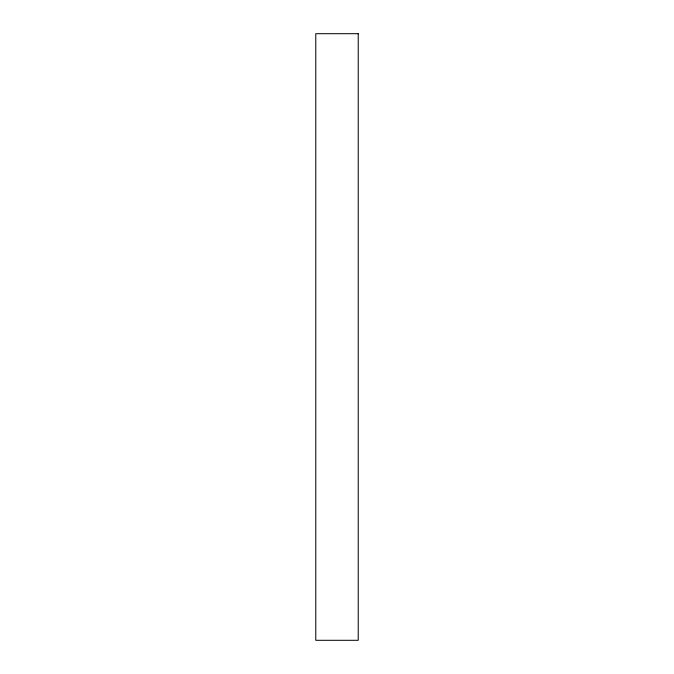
<?xml version="1.0" encoding="UTF-8"?>
<svg xmlns="http://www.w3.org/2000/svg" width="674" height="674" viewBox="0 0 674 674"><rect width="100%" height="100%" fill="white"/><g stroke="black" fill="none" stroke-linecap="round" stroke-linejoin="round"><path stroke-width="1.01" d="M358.231 33.7L315.769 33.7L315.769 640.3L358.231 640.3L358.231 33.7"/></g></svg>
